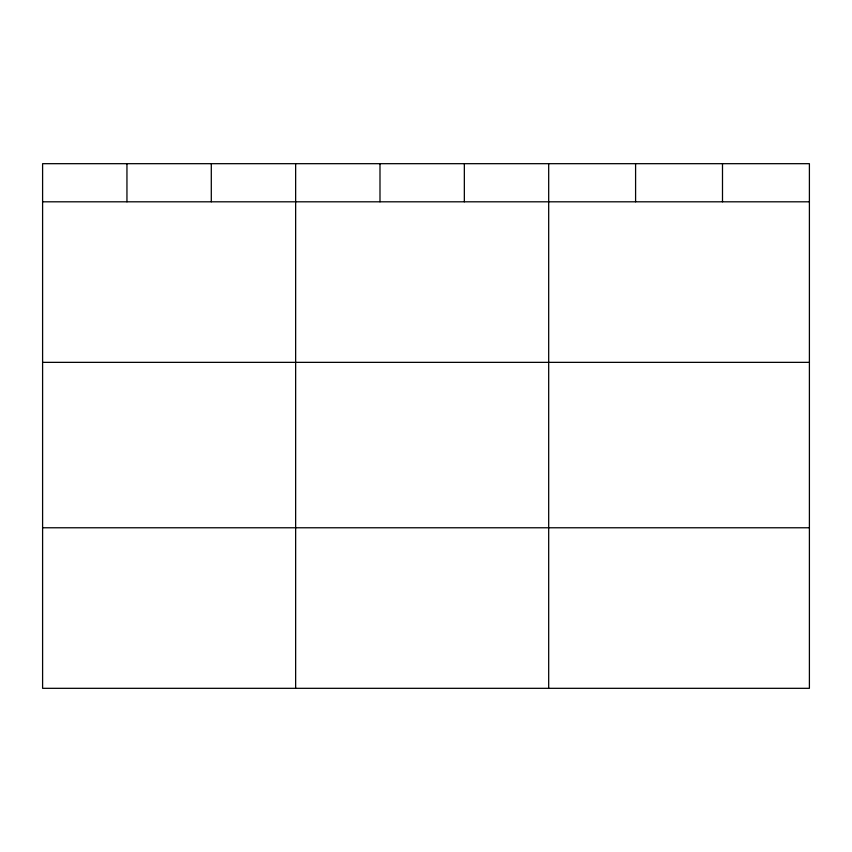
<?xml version="1.0" encoding="UTF-8"?>
<svg xmlns="http://www.w3.org/2000/svg" width="852" height="852" viewBox="0 0 852 852"><rect width="100%" height="100%" fill="white"/><g stroke="black" fill="none" stroke-linecap="round" stroke-linejoin="round"><path stroke-width="1.28" d="M809.4 362.356L809.4 163.68L42.6 163.68L42.6 688.32L809.4 688.32L809.4 362.356L42.6 362.356M42.6 201.807L809.4 201.807M42.6 527.771L809.4 527.771M722.496 163.68L722.496 201.807M635.592 163.68L635.592 201.807M548.688 163.68L548.688 688.32M464.34 163.68L464.34 201.807M379.992 163.68L379.992 201.807M295.644 163.68L295.644 688.32M211.296 163.68L211.296 201.807M126.948 163.68L126.948 201.807"/></g></svg>
